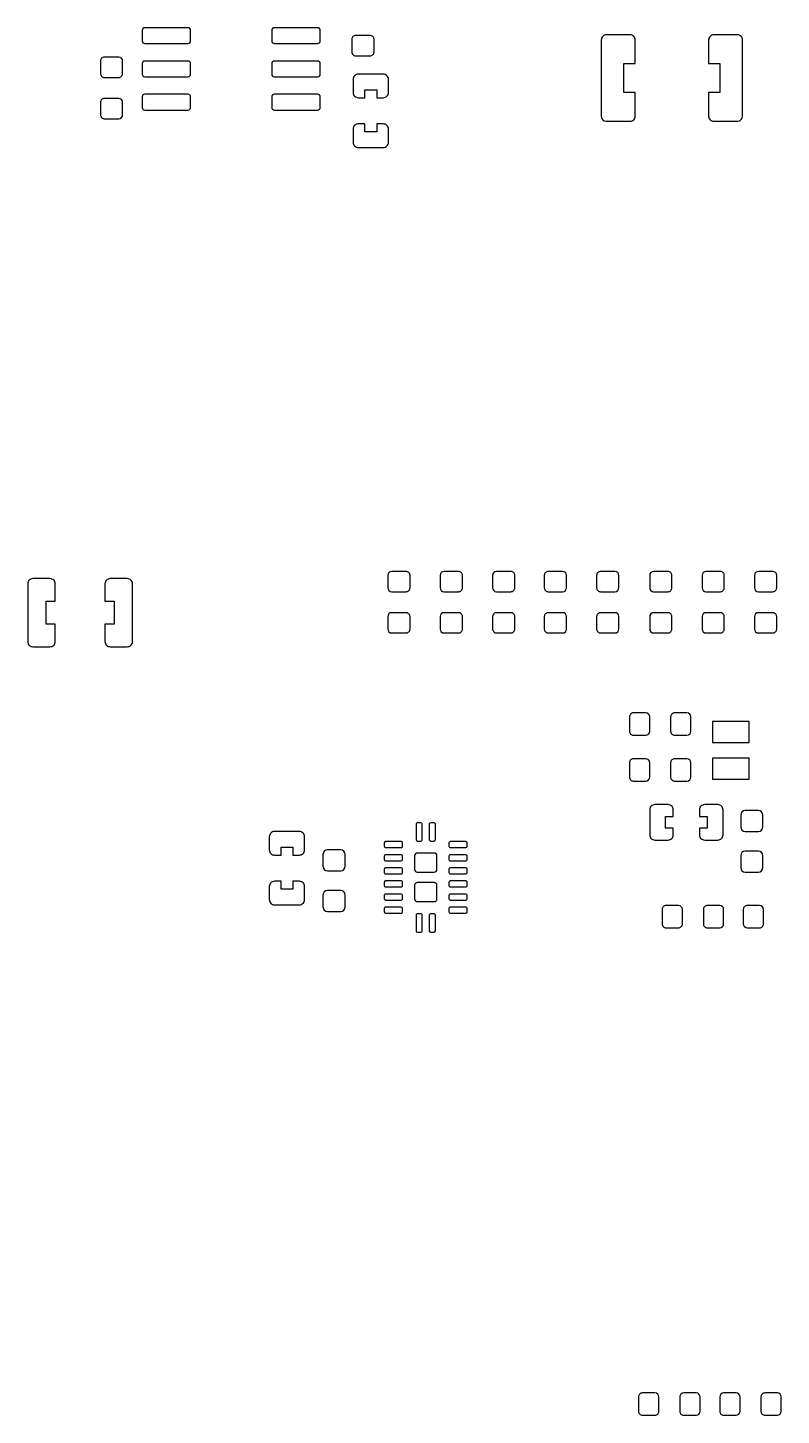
# Model space of a CAD drawing. Extents: x -210 to 210, y -160 to 160.
# Drawn here: x -110.4 to -81.6, y 26.5 to 79.4 of the extents above; entities that cross this region are included whole.
import ezdxf

# ---------------------------------------------------------------- set-up
doc = ezdxf.new("R2010")
doc.units = 0
doc.header["$MEASUREMENT"] = 0
doc.layers.get('0').update_dxf_attribs({"linetype": 'CONTINUOUS'})

msp = doc.modelspace()

# ---------------------------------------------------------------- linework, layer by layer
for points in [[(-104.18, 79.32, 0.414099), (-104.28, 79.42), (-104.28, 79.42), (-105.93, 79.42), (-105.93, 79.42, 0.414242), (-106.03, 79.32), (-106.03, 79.32), (-106.03, 78.92), (-106.03, 78.92, 0.414299), (-105.93, 78.82), (-105.93, 78.82), (-104.28, 78.82), (-104.28, 78.82, 0.414156), (-104.18, 78.92), (-104.18, 78.92), (-104.18, 79.32)], [(-99.23, 79.32, 0.414128), (-99.33, 79.42), (-99.33, 79.42), (-100.98, 79.42), (-100.98, 79.42, 0.414314), (-101.08, 79.32), (-101.08, 79.32), (-101.08, 78.92), (-101.08, 78.92, 0.414342), (-100.98, 78.82), (-100.98, 78.82), (-99.33, 78.82), (-99.33, 78.82, 0.414228), (-99.23, 78.92), (-99.23, 78.92), (-99.23, 79.32)], [(-97.175, 78.975, 0.414223), (-97.325, 79.125), (-97.325, 79.125), (-97.875, 79.125), (-97.875, 79.125, 0.41428), (-98.025, 78.975), (-98.025, 78.975), (-98.025, 78.500005), (-98.025, 78.500005, 0.414252), (-97.875, 78.35), (-97.875, 78.35), (-97.325, 78.35), (-97.325, 78.35, 0.414233), (-97.175, 78.500005), (-97.175, 78.500005), (-97.175, 78.975)], [(-87.2, 78.950005, 0.414371), (-87.4, 79.15), (-87.4, 79.15), (-88.3, 79.15), (-88.3, 79.15, 0.414407), (-88.5, 78.950005), (-88.5, 78.950005), (-88.5, 76.05), (-88.5, 76.05, 0.395557), (-88.312998, 75.850005), (-88.312998, 75.850005), (-87.4, 75.850005), (-87.4, 75.850005, 0.414364), (-87.2, 76.05), (-87.2, 76.05), (-87.2, 76.95), (-87.2, 76.95), (-87.632998, 76.95), (-87.632998, 76.95), (-87.632998, 78.050005), (-87.632998, 78.050005), (-87.2, 78.050005), (-87.2, 78.050005), (-87.2, 78.950005)], [(-83.1, 78.950005, 0.414342), (-83.3, 79.15), (-83.3, 79.15), (-84.2, 79.15), (-84.2, 79.15, 0.4144), (-84.4, 78.950005), (-84.4, 78.950005), (-84.4, 78.050005), (-84.4, 78.050005), (-83.967002, 78.050005), (-83.967002, 78.050005), (-83.967002, 76.95), (-83.967002, 76.95), (-84.4, 76.95), (-84.4, 76.95), (-84.4, 76.05), (-84.4, 76.05, 0.414378), (-84.2, 75.850005), (-84.2, 75.850005), (-83.287002, 75.850005), (-83.287002, 75.850005, 0.395445), (-83.1, 76.05), (-83.1, 76.05), (-83.1, 78.950005)], [(-106.775, 78.149995, 0.414175), (-106.925, 78.3), (-106.925, 78.3), (-107.475, 78.3), (-107.475, 78.3, 0.414318), (-107.625, 78.149995), (-107.625, 78.149995), (-107.625, 77.675), (-107.625, 77.675, 0.414252), (-107.475, 77.524995), (-107.475, 77.524995), (-106.925, 77.524995), (-106.925, 77.524995, 0.414214), (-106.775, 77.675), (-106.775, 77.675), (-106.775, 78.149995)], [(-104.18, 78.050005, 0.414128), (-104.28, 78.149995), (-104.28, 78.149995), (-105.93, 78.149995), (-105.93, 78.149995, 0.414271), (-106.03, 78.050005), (-106.03, 78.050005), (-106.03, 77.650005), (-106.03, 77.650005, 0.414271), (-105.93, 77.55), (-105.93, 77.55), (-104.28, 77.55), (-104.28, 77.55, 0.414128), (-104.18, 77.650005), (-104.18, 77.650005), (-104.18, 78.050005)], [(-99.23, 78.050005, 0.414142), (-99.33, 78.149995), (-99.33, 78.149995), (-100.98, 78.149995), (-100.98, 78.149995, 0.414342), (-101.08, 78.050005), (-101.08, 78.050005), (-101.08, 77.650005), (-101.08, 77.650005, 0.414299), (-100.98, 77.55), (-100.98, 77.55), (-99.33, 77.55), (-99.33, 77.55, 0.414185), (-99.23, 77.650005), (-99.23, 77.650005), (-99.23, 78.050005)], [(-96.625, 77.45, 0.414385), (-96.825, 77.650005), (-96.825, 77.650005), (-97.775, 77.650005), (-97.775, 77.650005, 0.4144), (-97.975, 77.45), (-97.975, 77.45), (-97.975, 76.95), (-97.975, 76.95, 0.414435), (-97.775, 76.750005), (-97.775, 76.750005), (-97.525, 76.750005), (-97.525, 76.750005), (-97.525, 77.05), (-97.525, 77.05), (-97.075, 77.05), (-97.075, 77.05), (-97.075, 76.750005), (-97.075, 76.750005), (-96.825, 76.750005), (-96.825, 76.750005, 0.414371), (-96.625, 76.95), (-96.625, 76.95), (-96.625, 77.45)], [(-104.18, 76.78, 0.414128), (-104.28, 76.88), (-104.28, 76.88), (-105.93, 76.88), (-105.93, 76.88, 0.414271), (-106.03, 76.78), (-106.03, 76.78), (-106.03, 76.38), (-106.03, 76.38, 0.414271), (-105.93, 76.28), (-105.93, 76.28), (-104.28, 76.28), (-104.28, 76.28, 0.414128), (-104.18, 76.38), (-104.18, 76.38), (-104.18, 76.78)], [(-99.23, 76.78, 0.414142), (-99.33, 76.88), (-99.33, 76.88), (-100.98, 76.88), (-100.98, 76.88, 0.414342), (-101.08, 76.78), (-101.08, 76.78), (-101.08, 76.38), (-101.08, 76.38, 0.414299), (-100.98, 76.28), (-100.98, 76.28), (-99.33, 76.28), (-99.33, 76.28, 0.414199), (-99.23, 76.38), (-99.23, 76.38), (-99.23, 76.78)], [(-106.775, 76.574995, 0.414194), (-106.925, 76.725), (-106.925, 76.725), (-107.475, 76.725), (-107.475, 76.725, 0.414318), (-107.625, 76.574995), (-107.625, 76.574995), (-107.625, 76.1), (-107.625, 76.1, 0.414233), (-107.475, 75.949995), (-107.475, 75.949995), (-106.925, 75.949995), (-106.925, 75.949995, 0.414194), (-106.775, 76.1), (-106.775, 76.1), (-106.775, 76.574995)], [(-96.625, 75.549995, 0.414385), (-96.825, 75.75), (-96.825, 75.75), (-97.075, 75.75), (-97.075, 75.75), (-97.075, 75.450005), (-97.075, 75.450005), (-97.525, 75.450005), (-97.525, 75.450005), (-97.525, 75.75), (-97.525, 75.75), (-97.775, 75.75), (-97.775, 75.75, 0.41445), (-97.975, 75.549995), (-97.975, 75.549995), (-97.975, 75.049995), (-97.975, 75.049995, 0.414407), (-97.775, 74.85), (-97.775, 74.85), (-96.825, 74.85), (-96.825, 74.85, 0.414364), (-96.625, 75.049995), (-96.625, 75.049995), (-96.625, 75.549995)], [(-109.35, 58.2, 0.414357), (-109.55, 58.4), (-109.55, 58.4), (-110.2, 58.4), (-110.2, 58.4, 0.414421), (-110.4, 58.2), (-110.4, 58.2), (-110.4, 56), (-110.4, 56, 0.414378), (-110.2, 55.8), (-110.2, 55.8), (-109.55, 55.8), (-109.55, 55.8, 0.414385), (-109.35, 56), (-109.35, 56), (-109.35, 56.667002), (-109.35, 56.667002), (-109.7, 56.667002), (-109.7, 56.667002), (-109.7, 57.532998), (-109.7, 57.532998), (-109.35, 57.532998), (-109.35, 57.532998), (-109.35, 58.2)], [(-106.4, 58.2, 0.414357), (-106.6, 58.4), (-106.6, 58.4), (-107.25, 58.4), (-107.25, 58.4, 0.414428), (-107.45, 58.2), (-107.45, 58.2), (-107.45, 57.532998), (-107.45, 57.532998), (-107.1, 57.532998), (-107.1, 57.532998), (-107.1, 56.667002), (-107.1, 56.667002), (-107.45, 56.667002), (-107.45, 56.667002), (-107.45, 56), (-107.45, 56, 0.414407), (-107.25, 55.8), (-107.25, 55.8), (-106.6, 55.8), (-106.6, 55.8, 0.414364), (-106.4, 56), (-106.4, 56), (-106.4, 58.2)], [(-95.8, 58.525, 0.41514), (-95.95, 58.675), (-95.95, 58.675), (-96.5, 58.675), (-96.5, 58.675, 0.413309), (-96.65, 58.525), (-96.65, 58.525), (-96.65, 58.05), (-96.65, 58.05, 0.41329), (-96.5, 57.9), (-96.5, 57.9), (-95.95, 57.9), (-95.95, 57.9, 0.415168), (-95.8, 58.05), (-95.8, 58.05), (-95.8, 58.525)], [(-93.8, 58.525, 0.41514), (-93.95, 58.675), (-93.95, 58.675), (-94.5, 58.675), (-94.5, 58.675, 0.413309), (-94.65, 58.525), (-94.65, 58.525), (-94.65, 58.05), (-94.65, 58.05, 0.413309), (-94.5, 57.9), (-94.5, 57.9), (-93.95, 57.9), (-93.95, 57.9, 0.415168), (-93.8, 58.05), (-93.8, 58.05), (-93.8, 58.525)], [(-91.8, 58.525, 0.41514), (-91.95, 58.675), (-91.95, 58.675), (-92.5, 58.675), (-92.5, 58.675, 0.413309), (-92.65, 58.525), (-92.65, 58.525), (-92.65, 58.05), (-92.65, 58.05, 0.41329), (-92.5, 57.9), (-92.5, 57.9), (-91.95, 57.9), (-91.95, 57.9, 0.415168), (-91.8, 58.05), (-91.8, 58.05), (-91.8, 58.525)], [(-89.825, 58.525, 0.414156), (-89.975, 58.675), (-89.975, 58.675), (-90.525, 58.675), (-90.525, 58.675, 0.414233), (-90.675, 58.525), (-90.675, 58.525), (-90.675, 58.05), (-90.675, 58.05, 0.414223), (-90.525, 57.9), (-90.525, 57.9), (-89.975, 57.9), (-89.975, 57.9, 0.414137), (-89.825, 58.05), (-89.825, 58.05), (-89.825, 58.525)], [(-87.825, 58.525, 0.414156), (-87.975, 58.675), (-87.975, 58.675), (-88.525, 58.675), (-88.525, 58.675, 0.414233), (-88.675, 58.525), (-88.675, 58.525), (-88.675, 58.05), (-88.675, 58.05, 0.414223), (-88.525, 57.9), (-88.525, 57.9), (-87.975, 57.9), (-87.975, 57.9, 0.414137), (-87.825, 58.05), (-87.825, 58.05), (-87.825, 58.525)], [(-85.8, 58.525, 0.41512), (-85.95, 58.675), (-85.95, 58.675), (-86.5, 58.675), (-86.5, 58.675, 0.413309), (-86.65, 58.525), (-86.65, 58.525), (-86.65, 58.05), (-86.65, 58.05, 0.41329), (-86.5, 57.9), (-86.5, 57.9), (-85.95, 57.9), (-85.95, 57.9, 0.415168), (-85.8, 58.05), (-85.8, 58.05), (-85.8, 58.525)], [(-83.8, 58.525, 0.41514), (-83.95, 58.675), (-83.95, 58.675), (-84.5, 58.675), (-84.5, 58.675, 0.413328), (-84.65, 58.525), (-84.65, 58.525), (-84.65, 58.05), (-84.65, 58.05, 0.41329), (-84.5, 57.9), (-84.5, 57.9), (-83.95, 57.9), (-83.95, 57.9, 0.415168), (-83.8, 58.05), (-83.8, 58.05), (-83.8, 58.525)], [(-81.8, 58.525, 0.41512), (-81.95, 58.675), (-81.95, 58.675), (-82.5, 58.675), (-82.5, 58.675, 0.413309), (-82.65, 58.525), (-82.65, 58.525), (-82.65, 58.05), (-82.65, 58.05, 0.413309), (-82.5, 57.9), (-82.5, 57.9), (-81.95, 57.9), (-81.95, 57.9, 0.415168), (-81.8, 58.05), (-81.8, 58.05), (-81.8, 58.525)], [(-95.8, 56.95, 0.415149), (-95.95, 57.1), (-95.95, 57.1), (-96.5, 57.1), (-96.5, 57.1, 0.413309), (-96.65, 56.95), (-96.65, 56.95), (-96.65, 56.475), (-96.65, 56.475, 0.413299), (-96.5, 56.325), (-96.5, 56.325), (-95.95, 56.325), (-95.95, 56.325, 0.415149), (-95.8, 56.475), (-95.8, 56.475), (-95.8, 56.95)], [(-93.8, 56.95, 0.415149), (-93.95, 57.1), (-93.95, 57.1), (-94.5, 57.1), (-94.5, 57.1, 0.413309), (-94.65, 56.95), (-94.65, 56.95), (-94.65, 56.475), (-94.65, 56.475, 0.413299), (-94.5, 56.325), (-94.5, 56.325), (-93.95, 56.325), (-93.95, 56.325, 0.415149), (-93.8, 56.475), (-93.8, 56.475), (-93.8, 56.95)], [(-91.8, 56.95, 0.415149), (-91.95, 57.1), (-91.95, 57.1), (-92.5, 57.1), (-92.5, 57.1, 0.413309), (-92.65, 56.95), (-92.65, 56.95), (-92.65, 56.475), (-92.65, 56.475, 0.413299), (-92.5, 56.325), (-92.5, 56.325), (-91.95, 56.325), (-91.95, 56.325, 0.415149), (-91.8, 56.475), (-91.8, 56.475), (-91.8, 56.95)], [(-89.825, 56.95, 0.414185), (-89.975, 57.1), (-89.975, 57.1), (-90.525, 57.1), (-90.525, 57.1, 0.414233), (-90.675, 56.95), (-90.675, 56.95), (-90.675, 56.475), (-90.675, 56.475, 0.414233), (-90.525, 56.325), (-90.525, 56.325), (-89.975, 56.325), (-89.975, 56.325, 0.414118), (-89.825, 56.475), (-89.825, 56.475), (-89.825, 56.95)], [(-87.825, 56.95, 0.414166), (-87.975, 57.1), (-87.975, 57.1), (-88.525, 57.1), (-88.525, 57.1, 0.414233), (-88.675, 56.95), (-88.675, 56.95), (-88.675, 56.475), (-88.675, 56.475, 0.414233), (-88.525, 56.325), (-88.525, 56.325), (-87.975, 56.325), (-87.975, 56.325, 0.414118), (-87.825, 56.475), (-87.825, 56.475), (-87.825, 56.95)], [(-85.8, 56.95, 0.415149), (-85.95, 57.1), (-85.95, 57.1), (-86.5, 57.1), (-86.5, 57.1, 0.413309), (-86.65, 56.95), (-86.65, 56.95), (-86.65, 56.475), (-86.65, 56.475, 0.41328), (-86.5, 56.325), (-86.5, 56.325), (-85.95, 56.325), (-85.95, 56.325, 0.415149), (-85.8, 56.475), (-85.8, 56.475), (-85.8, 56.95)], [(-83.8, 56.95, 0.415149), (-83.95, 57.1), (-83.95, 57.1), (-84.5, 57.1), (-84.5, 57.1, 0.413328), (-84.65, 56.95), (-84.65, 56.95), (-84.65, 56.475), (-84.65, 56.475, 0.413299), (-84.5, 56.325), (-84.5, 56.325), (-83.95, 56.325), (-83.95, 56.325, 0.415149), (-83.8, 56.475), (-83.8, 56.475), (-83.8, 56.95)], [(-81.8, 56.95, 0.415149), (-81.95, 57.1), (-81.95, 57.1), (-82.5, 57.1), (-82.5, 57.1, 0.413309), (-82.65, 56.95), (-82.65, 56.95), (-82.65, 56.475), (-82.65, 56.475, 0.413299), (-82.5, 56.325), (-82.5, 56.325), (-81.95, 56.325), (-81.95, 56.325, 0.415149), (-81.8, 56.475), (-81.8, 56.475), (-81.8, 56.95)], [(-86.65, 53.125, 0.414194), (-86.8, 53.275), (-86.8, 53.275), (-87.275, 53.275), (-87.275, 53.275, 0.414233), (-87.425, 53.125), (-87.425, 53.125), (-87.425, 52.575), (-87.425, 52.575, 0.414233), (-87.275, 52.425), (-87.275, 52.425), (-86.8, 52.425), (-86.8, 52.425, 0.414194), (-86.65, 52.575), (-86.65, 52.575), (-86.65, 53.125)], [(-85.075, 53.125, 0.414175), (-85.225, 53.275), (-85.225, 53.275), (-85.7, 53.275), (-85.7, 53.275, 0.414214), (-85.85, 53.125), (-85.85, 53.125), (-85.85, 52.575), (-85.85, 52.575, 0.41428), (-85.7, 52.425), (-85.7, 52.425), (-85.225, 52.425), (-85.225, 52.425, 0.414118), (-85.075, 52.575), (-85.075, 52.575), (-85.075, 53.125)], [(-86.65, 51.375, 0.414194), (-86.8, 51.525), (-86.8, 51.525), (-87.275, 51.525), (-87.275, 51.525, 0.414233), (-87.425, 51.375), (-87.425, 51.375), (-87.425, 50.825), (-87.425, 50.825, 0.414233), (-87.275, 50.675), (-87.275, 50.675), (-86.8, 50.675), (-86.8, 50.675, 0.414194), (-86.65, 50.825), (-86.65, 50.825), (-86.65, 51.375)], [(-85.075, 51.375, 0.414166), (-85.225, 51.525), (-85.225, 51.525), (-85.7, 51.525), (-85.7, 51.525, 0.414214), (-85.85, 51.375), (-85.85, 51.375), (-85.85, 50.825), (-85.85, 50.825, 0.41428), (-85.7, 50.675), (-85.7, 50.675), (-85.225, 50.675), (-85.225, 50.675, 0.414118), (-85.075, 50.825), (-85.075, 50.825), (-85.075, 51.375)], [(-85.75, 49.575, 0.414378), (-85.95, 49.775), (-85.95, 49.775), (-86.45, 49.775), (-86.45, 49.775, 0.414378), (-86.65, 49.575), (-86.65, 49.575), (-86.65, 48.625), (-86.65, 48.625, 0.414421), (-86.45, 48.425), (-86.45, 48.425), (-85.95, 48.425), (-85.95, 48.425, 0.414378), (-85.75, 48.625), (-85.75, 48.625), (-85.75, 48.875), (-85.75, 48.875), (-86.05, 48.875), (-86.05, 48.875), (-86.05, 49.325), (-86.05, 49.325), (-85.75, 49.325), (-85.75, 49.325), (-85.75, 49.575)], [(-83.85, 49.575, 0.414364), (-84.05, 49.775), (-84.05, 49.775), (-84.55, 49.775), (-84.55, 49.775, 0.414407), (-84.75, 49.575), (-84.75, 49.575), (-84.75, 49.325), (-84.75, 49.325), (-84.45, 49.325), (-84.45, 49.325), (-84.45, 48.875), (-84.45, 48.875), (-84.75, 48.875), (-84.75, 48.875), (-84.75, 48.625), (-84.75, 48.625, 0.414407), (-84.55, 48.425), (-84.55, 48.425), (-84.05, 48.425), (-84.05, 48.425, 0.414378), (-83.85, 48.625), (-83.85, 48.625), (-83.85, 49.575)], [(-82.325, 49.375, 0.404368), (-82.493994, 49.55), (-82.493994, 49.55), (-83.006006, 49.55), (-83.006006, 49.55, 0.404409), (-83.175, 49.375), (-83.175, 49.375), (-83.175, 48.925), (-83.175, 48.925, 0.404353), (-83.006006, 48.75), (-83.006006, 48.75), (-82.493994, 48.75), (-82.493994, 48.75, 0.404313), (-82.325, 48.925), (-82.325, 48.925), (-82.325, 49.375)], [(-99.825, 48.55, 0.414342), (-100.025, 48.75), (-100.025, 48.75), (-100.975, 48.75), (-100.975, 48.75, 0.414428), (-101.175, 48.55), (-101.175, 48.55), (-101.175, 48.05), (-101.175, 48.05, 0.414435), (-100.975, 47.85), (-100.975, 47.85), (-100.725, 47.85), (-100.725, 47.85), (-100.725, 48.15), (-100.725, 48.15), (-100.275, 48.15), (-100.275, 48.15), (-100.275, 47.85), (-100.275, 47.85), (-100.025, 47.85), (-100.025, 47.85, 0.4144), (-99.825, 48.05), (-99.825, 48.05), (-99.825, 48.55)], [(-95.335, 49.037998, 0.411392), (-95.385, 49.086997), (-95.385, 49.086997), (-95.515, 49.086997), (-95.515, 49.086997, 0.411392), (-95.565, 49.037998), (-95.565, 49.037998), (-95.565, 48.436997), (-95.565, 48.436997, 0.411335), (-95.515, 48.386997), (-95.515, 48.386997), (-95.385, 48.386997), (-95.385, 48.386997, 0.411307), (-95.335, 48.436997), (-95.335, 48.436997), (-95.335, 49.037998)], [(-94.835, 49.037998, 0.411392), (-94.885, 49.086997), (-94.885, 49.086997), (-95.015, 49.086997), (-95.015, 49.086997, 0.411392), (-95.065, 49.037998), (-95.065, 49.037998), (-95.065, 48.436997), (-95.065, 48.436997, 0.411335), (-95.015, 48.386997), (-95.015, 48.386997), (-94.885, 48.386997), (-94.885, 48.386997, 0.411307), (-94.835, 48.436997), (-94.835, 48.436997), (-94.835, 49.037998)], [(-96.085, 48.315, 0.414185), (-96.135, 48.365), (-96.135, 48.365), (-96.735, 48.365), (-96.735, 48.365, 0.414528), (-96.785, 48.315), (-96.785, 48.315), (-96.785, 48.185), (-96.785, 48.185, 0.414614), (-96.735, 48.135), (-96.735, 48.135), (-96.135, 48.135), (-96.135, 48.135, 0.414214), (-96.085, 48.185), (-96.085, 48.185), (-96.085, 48.315)], [(-93.615, 48.315, 0.413928), (-93.665, 48.365), (-93.665, 48.365), (-94.265, 48.365), (-94.265, 48.365, 0.414299), (-94.315, 48.315), (-94.315, 48.315), (-94.315, 48.185), (-94.315, 48.185, 0.414214), (-94.265, 48.135), (-94.265, 48.135), (-93.665, 48.135), (-93.665, 48.135, 0.414099), (-93.615, 48.185), (-93.615, 48.185), (-93.615, 48.315)], [(-98.275, 47.875, 0.404368), (-98.444004, 48.05), (-98.444004, 48.05), (-98.955996, 48.05), (-98.955996, 48.05, 0.404433), (-99.125, 47.875), (-99.125, 47.875), (-99.125, 47.425), (-99.125, 47.425, 0.404394), (-98.955996, 47.25), (-98.955996, 47.25), (-98.444004, 47.25), (-98.444004, 47.25, 0.404313), (-98.275, 47.425), (-98.275, 47.425), (-98.275, 47.875)], [(-96.085, 47.815, 0.414185), (-96.135, 47.865), (-96.135, 47.865), (-96.735, 47.865), (-96.735, 47.865, 0.414528), (-96.785, 47.815), (-96.785, 47.815), (-96.785, 47.685), (-96.785, 47.685, 0.414614), (-96.735, 47.635), (-96.735, 47.635), (-96.135, 47.635), (-96.135, 47.635, 0.414214), (-96.085, 47.685), (-96.085, 47.685), (-96.085, 47.815)], [(-94.775, 47.825, 0.414142), (-94.875, 47.925), (-94.875, 47.925), (-95.525, 47.925), (-95.525, 47.925, 0.414242), (-95.625, 47.825), (-95.625, 47.825), (-95.625, 47.3), (-95.625, 47.3, 0.414314), (-95.525, 47.2), (-95.525, 47.2), (-94.875, 47.2), (-94.875, 47.2, 0.414156), (-94.775, 47.3), (-94.775, 47.3), (-94.775, 47.825)], [(-93.615, 47.815, 0.413928), (-93.665, 47.865), (-93.665, 47.865), (-94.265, 47.865), (-94.265, 47.865, 0.414299), (-94.315, 47.815), (-94.315, 47.815), (-94.315, 47.685), (-94.315, 47.685, 0.414242), (-94.265, 47.635), (-94.265, 47.635), (-93.665, 47.635), (-93.665, 47.635, 0.414099), (-93.615, 47.685), (-93.615, 47.685), (-93.615, 47.815)], [(-82.325, 47.825, 0.40436), (-82.493994, 48), (-82.493994, 48), (-83.006006, 48), (-83.006006, 48, 0.404409), (-83.175, 47.825), (-83.175, 47.825), (-83.175, 47.375), (-83.175, 47.375, 0.404393), (-83.006006, 47.2), (-83.006006, 47.2), (-82.493994, 47.2), (-82.493994, 47.2, 0.40436), (-82.325, 47.375), (-82.325, 47.375), (-82.325, 47.825)], [(-96.085, 47.315, 0.414185), (-96.135, 47.365), (-96.135, 47.365), (-96.735, 47.365), (-96.735, 47.365, 0.414528), (-96.785, 47.315), (-96.785, 47.315), (-96.785, 47.185), (-96.785, 47.185, 0.414614), (-96.735, 47.135), (-96.735, 47.135), (-96.135, 47.135), (-96.135, 47.135, 0.414214), (-96.085, 47.185), (-96.085, 47.185), (-96.085, 47.315)], [(-93.615, 47.315, 0.413928), (-93.665, 47.365), (-93.665, 47.365), (-94.265, 47.365), (-94.265, 47.365, 0.414328), (-94.315, 47.315), (-94.315, 47.315), (-94.315, 47.185), (-94.315, 47.185, 0.414242), (-94.265, 47.135), (-94.265, 47.135), (-93.665, 47.135), (-93.665, 47.135, 0.414099), (-93.615, 47.185), (-93.615, 47.185), (-93.615, 47.315)], [(-99.825, 46.65, 0.414364), (-100.025, 46.85), (-100.025, 46.85), (-100.275, 46.85), (-100.275, 46.85), (-100.275, 46.55), (-100.275, 46.55), (-100.725, 46.55), (-100.725, 46.55), (-100.725, 46.85), (-100.725, 46.85), (-100.975, 46.85), (-100.975, 46.85, 0.414407), (-101.175, 46.65), (-101.175, 46.65), (-101.175, 46.15), (-101.175, 46.15, 0.414485), (-100.975, 45.95), (-100.975, 45.95), (-100.025, 45.95), (-100.025, 45.95, 0.414378), (-99.825, 46.15), (-99.825, 46.15), (-99.825, 46.65)], [(-96.085, 46.815, 0.414185), (-96.135, 46.865), (-96.135, 46.865), (-96.735, 46.865), (-96.735, 46.865, 0.414528), (-96.785, 46.815), (-96.785, 46.815), (-96.785, 46.685), (-96.785, 46.685, 0.414614), (-96.735, 46.635), (-96.735, 46.635), (-96.135, 46.635), (-96.135, 46.635, 0.414214), (-96.085, 46.685), (-96.085, 46.685), (-96.085, 46.815)], [(-94.775, 46.7, 0.414142), (-94.875, 46.8), (-94.875, 46.8), (-95.525, 46.8), (-95.525, 46.8, 0.414242), (-95.625, 46.7), (-95.625, 46.7), (-95.625, 46.175), (-95.625, 46.175, 0.414314), (-95.525, 46.075), (-95.525, 46.075), (-94.875, 46.075), (-94.875, 46.075, 0.414156), (-94.775, 46.175), (-94.775, 46.175), (-94.775, 46.7)], [(-93.615, 46.815, 0.413928), (-93.665, 46.865), (-93.665, 46.865), (-94.265, 46.865), (-94.265, 46.865, 0.414299), (-94.315, 46.815), (-94.315, 46.815), (-94.315, 46.685), (-94.315, 46.685, 0.414242), (-94.265, 46.635), (-94.265, 46.635), (-93.665, 46.635), (-93.665, 46.635, 0.414099), (-93.615, 46.685), (-93.615, 46.685), (-93.615, 46.815)], [(-98.275, 46.325, 0.40436), (-98.444004, 46.5), (-98.444004, 46.5), (-98.955996, 46.5), (-98.955996, 46.5, 0.404449), (-99.125, 46.325), (-99.125, 46.325), (-99.125, 45.875), (-99.125, 45.875, 0.404425), (-98.955996, 45.7), (-98.955996, 45.7), (-98.444004, 45.7), (-98.444004, 45.7, 0.40436), (-98.275, 45.875), (-98.275, 45.875), (-98.275, 46.325)], [(-96.085, 46.315, 0.414185), (-96.135, 46.365), (-96.135, 46.365), (-96.735, 46.365), (-96.735, 46.365, 0.414528), (-96.785, 46.315), (-96.785, 46.315), (-96.785, 46.185), (-96.785, 46.185, 0.414614), (-96.735, 46.135), (-96.735, 46.135), (-96.135, 46.135), (-96.135, 46.135, 0.414214), (-96.085, 46.185), (-96.085, 46.185), (-96.085, 46.315)], [(-93.615, 46.315, 0.413928), (-93.665, 46.365), (-93.665, 46.365), (-94.265, 46.365), (-94.265, 46.365, 0.414299), (-94.315, 46.315), (-94.315, 46.315), (-94.315, 46.185), (-94.315, 46.185, 0.414242), (-94.265, 46.135), (-94.265, 46.135), (-93.665, 46.135), (-93.665, 46.135, 0.414099), (-93.615, 46.185), (-93.615, 46.185), (-93.615, 46.315)], [(-96.085, 45.815, 0.414185), (-96.135, 45.865), (-96.135, 45.865), (-96.735, 45.865), (-96.735, 45.865, 0.414528), (-96.785, 45.815), (-96.785, 45.815), (-96.785, 45.685), (-96.785, 45.685, 0.414643), (-96.735, 45.635), (-96.735, 45.635), (-96.135, 45.635), (-96.135, 45.635, 0.414214), (-96.085, 45.685), (-96.085, 45.685), (-96.085, 45.815)], [(-95.335, 45.561997, 0.417112), (-95.385, 45.612002), (-95.385, 45.612002), (-95.515, 45.612002), (-95.515, 45.612002, 0.417228), (-95.565, 45.561997), (-95.565, 45.561997), (-95.565, 44.962002), (-95.565, 44.962002, 0.411448), (-95.515, 44.911997), (-95.515, 44.911997), (-95.385, 44.911997), (-95.385, 44.911997, 0.411448), (-95.335, 44.962002), (-95.335, 44.962002), (-95.335, 45.561997)], [(-94.835, 45.561997, 0.417112), (-94.885, 45.612002), (-94.885, 45.612002), (-95.015, 45.612002), (-95.015, 45.612002, 0.41717), (-95.065, 45.561997), (-95.065, 45.561997), (-95.065, 44.962002), (-95.065, 44.962002, 0.411448), (-95.015, 44.911997), (-95.015, 44.911997), (-94.885, 44.911997), (-94.885, 44.911997, 0.411448), (-94.835, 44.962002), (-94.835, 44.962002), (-94.835, 45.561997)], [(-93.615, 45.815, 0.413928), (-93.665, 45.865), (-93.665, 45.865), (-94.265, 45.865), (-94.265, 45.865, 0.414299), (-94.315, 45.815), (-94.315, 45.815), (-94.315, 45.685), (-94.315, 45.685, 0.414242), (-94.265, 45.635), (-94.265, 45.635), (-93.665, 45.635), (-93.665, 45.635, 0.414099), (-93.615, 45.685), (-93.615, 45.685), (-93.615, 45.815)], [(-85.4, 45.775, 0.414166), (-85.55, 45.925), (-85.55, 45.925), (-86.025, 45.925), (-86.025, 45.925, 0.414233), (-86.175, 45.775), (-86.175, 45.775), (-86.175, 45.225), (-86.175, 45.225, 0.414242), (-86.025, 45.075), (-86.025, 45.075), (-85.55, 45.075), (-85.55, 45.075, 0.414214), (-85.4, 45.225), (-85.4, 45.225), (-85.4, 45.775)], [(-83.825, 45.775, 0.414175), (-83.975, 45.925), (-83.975, 45.925), (-84.45, 45.925), (-84.45, 45.925, 0.414214), (-84.6, 45.775), (-84.6, 45.775), (-84.6, 45.225), (-84.6, 45.225, 0.414271), (-84.45, 45.075), (-84.45, 45.075), (-83.975, 45.075), (-83.975, 45.075, 0.414128), (-83.825, 45.225), (-83.825, 45.225), (-83.825, 45.775)], [(-82.3, 45.775, 0.414166), (-82.45, 45.925), (-82.45, 45.925), (-82.925, 45.925), (-82.925, 45.925, 0.414242), (-83.075, 45.775), (-83.075, 45.775), (-83.075, 45.225), (-83.075, 45.225, 0.414204), (-82.925, 45.075), (-82.925, 45.075), (-82.45, 45.075), (-82.45, 45.075, 0.414242), (-82.3, 45.225), (-82.3, 45.225), (-82.3, 45.775)], [(-86.3, 27.175, 0.414147), (-86.45, 27.325), (-86.45, 27.325), (-86.925, 27.325), (-86.925, 27.325, 0.414214), (-87.075, 27.175), (-87.075, 27.175), (-87.075, 26.625), (-87.075, 26.625, 0.414242), (-86.925, 26.475), (-86.925, 26.475), (-86.45, 26.475), (-86.45, 26.475, 0.414214), (-86.3, 26.625), (-86.3, 26.625), (-86.3, 27.175)], [(-84.725, 27.175, 0.41409), (-84.875, 27.325), (-84.875, 27.325), (-85.35, 27.325), (-85.35, 27.325, 0.41428), (-85.5, 27.175), (-85.5, 27.175), (-85.5, 26.625), (-85.5, 26.625, 0.414261), (-85.35, 26.475), (-85.35, 26.475), (-84.875, 26.475), (-84.875, 26.475, 0.414185), (-84.725, 26.625), (-84.725, 26.625), (-84.725, 27.175)], [(-83.2, 27.175, 0.414156), (-83.35, 27.325), (-83.35, 27.325), (-83.825, 27.325), (-83.825, 27.325, 0.414161), (-83.975, 27.175), (-83.975, 27.175), (-83.975, 26.625), (-83.975, 26.625, 0.414271), (-83.825, 26.475), (-83.825, 26.475), (-83.35, 26.475), (-83.35, 26.475, 0.414128), (-83.2, 26.625), (-83.2, 26.625), (-83.2, 27.175)], [(-81.625, 27.175, 0.414118), (-81.775, 27.325), (-81.775, 27.325), (-82.25, 27.325), (-82.25, 27.325, 0.414252), (-82.4, 27.175), (-82.4, 27.175), (-82.4, 26.625), (-82.4, 26.625, 0.414242), (-82.25, 26.475), (-82.25, 26.475), (-81.775, 26.475), (-81.775, 26.475, 0.414194), (-81.625, 26.625), (-81.625, 26.625), (-81.625, 27.175)]]:
    msp.add_lwpolyline(points, format="xyb")
for points in [[(-82.85, 52.95), (-84.25, 52.95), (-84.25, 52.95), (-84.25, 52.15), (-84.25, 52.15), (-82.85, 52.15), (-82.85, 52.15), (-82.85, 52.95)], [(-82.85, 51.55), (-84.25, 51.55), (-84.25, 51.55), (-84.25, 50.75), (-84.25, 50.75), (-82.85, 50.75), (-82.85, 50.75), (-82.85, 51.55)]]:
    msp.add_lwpolyline(points)

doc.saveas('drawing.dxf')
